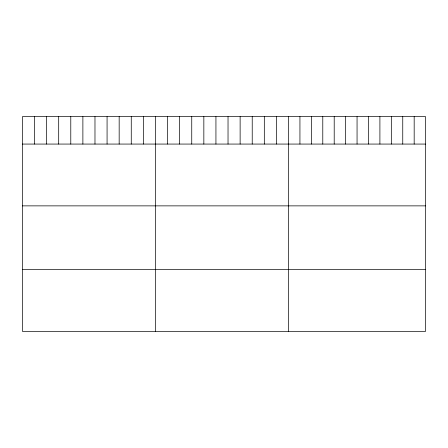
<?xml version="1.0" encoding="UTF-8"?>
<svg xmlns="http://www.w3.org/2000/svg" width="448" height="448" viewBox="0 0 448 448"><rect width="100%" height="100%" fill="white"/><g stroke="black" fill="none" stroke-linecap="round" stroke-linejoin="round"><path stroke-width="0.67" d="M425.6 144.066L425.6 331.335L22.4 331.335L22.4 116.665L425.6 116.665L425.6 144.066L22.4 144.066M22.4 205.867L425.6 205.867M22.4 269.539L425.6 269.539M414.176 116.665L414.176 144.066M402.752 116.665L402.752 144.066M391.328 116.665L391.328 144.066M379.904 116.665L379.904 144.066M368.48 116.665L368.48 144.066M357.056 116.665L357.056 144.066M345.632 116.665L345.632 144.066M334.208 116.665L334.208 144.066M322.784 116.665L322.784 144.066M311.36 116.665L311.36 144.066M299.936 116.665L299.936 144.066M288.512 116.665L288.512 331.335M276.416 116.665L276.416 144.066M264.32 116.665L264.32 144.066M252.224 116.665L252.224 144.066M240.128 116.665L240.128 144.066M228.032 116.665L228.032 144.066M215.936 116.665L215.936 144.066M203.84 116.665L203.84 144.066M191.744 116.665L191.744 144.066M179.648 116.665L179.648 144.066M167.552 116.665L167.552 144.066M155.456 116.665L155.456 331.335M143.36 116.665L143.36 144.066M131.264 116.665L131.264 144.066M119.168 116.665L119.168 144.066M107.072 116.665L107.072 144.066M94.976 116.665L94.976 144.066M82.88 116.665L82.88 144.066M70.784 116.665L70.784 144.066M58.688 116.665L58.688 144.066M46.592 116.665L46.592 144.066M34.496 116.665L34.496 144.066"/></g></svg>
